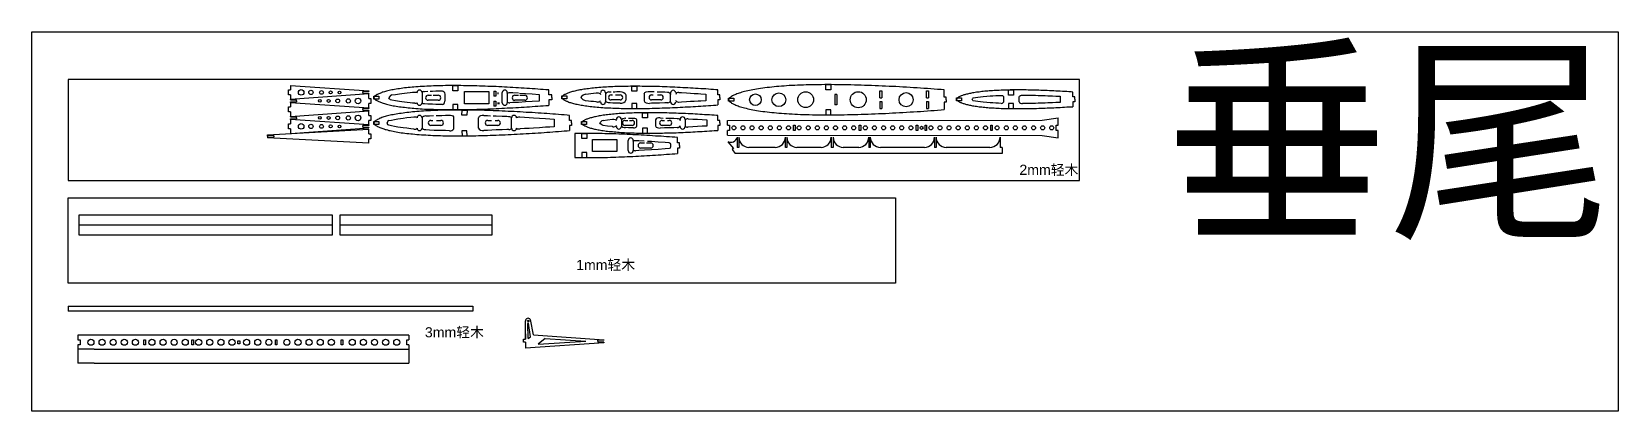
# Model space of a CAD drawing. Header units: inches. Extents: x 11 to 1579, y 4 to 379.
import ezdxf

# ---------------------------------------------------------------- set-up
doc = ezdxf.new("R2010")
doc.units = ezdxf.units.IN
doc.header["$MEASUREMENT"] = 0
doc.layers.add('7', color=7, linetype='Continuous')
doc.layers.add('LAYER01', color=7, linetype='Continuous')
doc.styles.get("Standard").update_dxf_attribs({"font": 'arial.ttf'})

msp = doc.modelspace()

# ---------------------------------------------------------------- linework, layer by layer
for p, q in [((1046.7, 332.1), (46.7, 332.1)), ((46.7, 332.1), (46.7, 232.1)), ((1046.7, 232.1), (1046.7, 332.1)), ((264.3, 316.7), (264.3, 321.7)), ((264.3, 321.7), (266.3, 321.7)), ((266.3, 316.7), (264.3, 316.7)), ((266.3, 326.2), (266.3, 321.7)), ((396.5, 319), (396.5, 309)), ((402.5, 316.5), (405.8, 316.5)), ((407.5, 316.5), (412.5, 316.5)), ((419, 317.6), (419, 310.5)), ((467.5, 320.5), (469.5, 320.5)), ((467.5, 320.5), (467.5, 315.5)), ((467.5, 319.5), (467.5, 316.5)), ((469.5, 315.5), (467.5, 315.5)), ((469.5, 320.5), (469.5, 315.5)), ((471.3, 319.1), (471.3, 317.5)), ((475.8, 309), (475.8, 319)), ((480.8, 319), (480.8, 309)), ((480.8, 317.9), (480.8, 310.2)), ((488.1, 316.5), (491.8, 316.5)), ((493.1, 316.5), (498.1, 316.5)), ((521.7, 316.8), (521.7, 321.6)), ((524.7, 316.8), (521.7, 316.8)), ((524.7, 314.3), (524.7, 316.8)), ((524.7, 314.3), (524.7, 314.3)), ((524.7, 314.3), (524.7, 311.8)), ((554.4, 321.9), (549.5, 321.1)), ((577.9, 318.8), (577.9, 309.8)), ((583.4, 316.8), (584.9, 316.8)), ((587.9, 316.8), (592.4, 316.8)), ((597.9, 316.9), (597.9, 311.6)), ((616.1, 317.8), (616.1, 310.8)), ((623.5, 316.8), (625.1, 316.8)), ((629.2, 316.8), (632.5, 316.8)), ((642.3, 309.8), (642.3, 318.8)), ((677.1, 317.6), (677.1, 311)), ((688.8, 316.8), (688.8, 321.7)), ((690.8, 316.8), (688.8, 316.8)), ((690.8, 314.3), (690.8, 316.8)), ((690.8, 314.3), (690.8, 311.8)), ((806.6, 317), (804.6, 317)), ((806.6, 317), (804.6, 317)), ((806.6, 317), (806.6, 307)), ((806.6, 317), (806.6, 307)), ((849.1, 313.7), (849.1, 320.8)), ((851.1, 320.8), (851.1, 313.7)), ((895.4, 313.7), (895.4, 320.8)), ((897.4, 320.8), (897.4, 313.7)), ((912.6, 314.5), (912.6, 321.8)), ((914.6, 314.5), (912.6, 314.5)), ((914.6, 312), (914.6, 314.5)), ((1027.4, 315.4), (1027.4, 309.4)), ((1040, 314.9), (1040, 319.6)), ((1042, 314.9), (1040, 314.9)), ((1042, 312.4), (1042, 314.9)), ((264.3, 299.9), (264.3, 304.9)), ((264.3, 304.9), (266.3, 304.9)), ((266.3, 299.9), (264.3, 299.9)), ((266.3, 309.3), (266.3, 304.9)), ((343.9, 313.3), (345.9, 313.3)), ((343.9, 303.9), (343.9, 308.3)), ((345.9, 308.3), (343.9, 308.3)), ((345.9, 313.3), (345.9, 308.3)), ((412.5, 311.5), (402.5, 311.5)), ((467.5, 310.5), (469.5, 310.5)), ((467.5, 310.5), (467.5, 305.5)), ((469.5, 305.5), (467.5, 305.5)), ((469.5, 310.5), (469.5, 305.5)), ((471.3, 309.3), (471.3, 307.7)), ((472.5, 309.2), (472.5, 307.6)), ((498.1, 311.5), (488.1, 311.5)), ((524.7, 311.8), (521.7, 311.8)), ((521.7, 311.8), (521.7, 306.5)), ((592.4, 311.8), (583.4, 311.8)), ((632.5, 311.8), (623.5, 311.8)), ((690.8, 311.8), (688.8, 311.8)), ((688.8, 311.8), (688.8, 306.8)), ((806.6, 307), (804.6, 307)), ((806.6, 307), (804.6, 307)), ((849.1, 310.2), (849.1, 303.2)), ((851.1, 310.2), (851.1, 303.2)), ((895.4, 310.2), (895.4, 303.2)), ((897.4, 310.2), (897.4, 303.2)), ((914.6, 309.5), (912.6, 309.5)), ((912.6, 309.5), (912.6, 302.2)), ((914.6, 312), (914.6, 309.5)), ((1042, 309.9), (1040, 309.9)), ((1040, 309.9), (1040, 305.1)), ((1042, 312.4), (1042, 309.9)), ((264.3, 283.1), (264.3, 288.1)), ((264.3, 288.1), (266.3, 288.1)), ((266.3, 283.1), (264.3, 283.1)), ((266.3, 292.5), (266.3, 288.1)), ((343.9, 296.5), (345.9, 296.5)), ((343.9, 287.1), (343.9, 291.5)), ((345.9, 291.5), (343.9, 291.5)), ((345.9, 296.5), (345.9, 291.5)), ((396.5, 294), (396.5, 284)), ((405.2, 291.5), (407.3, 291.5)), ((415.2, 286.5), (405.2, 286.5)), ((410.8, 291.5), (415.2, 291.5)), ((427.5, 295), (427.5, 283)), ((461.4, 291.5), (465.1, 291.5)), ((471.4, 286.5), (461.4, 286.5)), ((468.9, 291.5), (471.4, 291.5)), ((485, 284), (485, 294)), ((527.2, 292.7), (527.2, 285.3)), ((542.2, 291.5), (542.2, 296.5)), ((544.2, 291.5), (542.2, 291.5)), ((544.2, 286.5), (542.2, 286.5)), ((542.2, 286.5), (542.2, 281.5)), ((544.2, 289), (544.2, 291.5)), ((544.2, 289), (544.2, 286.5)), ((593.6, 292.5), (593.6, 285.5)), ((597.1, 291.5), (599.8, 291.5)), ((604.1, 286.5), (597.1, 286.5)), ((601.6, 291.5), (604.1, 291.5)), ((608.4, 292.4), (608.4, 285.6)), ((627.4, 292), (627.4, 286)), ((633.9, 291.5), (636.2, 291.5)), ((640.9, 286.5), (633.9, 286.5)), ((639.1, 291.5), (640.9, 291.5)), ((656.6, 292.5), (656.6, 285.5)), ((678.2, 292.1), (678.2, 285.9)), ((688.8, 291.5), (688.8, 296.4)), ((690.8, 291.5), (688.8, 291.5)), ((690.8, 286.5), (688.8, 286.5)), ((688.8, 286.5), (688.8, 281.6)), ((690.8, 289), (690.8, 291.5)), ((690.8, 289), (690.8, 286.5)), ((698.6, 291.5), (1009.6, 291.8)), ((698.6, 286.7), (698.6, 291.5)), ((698.6, 286.7), (700.6, 286.7)), ((700.6, 286.7), (700.6, 281.7)), ((763.8, 286.7), (765.3, 286.7)), ((763.8, 281.7), (763.8, 286.7)), ((765.3, 286.7), (765.3, 281.7)), ((828.8, 286.7), (830.3, 286.7)), ((828.8, 281.7), (828.8, 286.7)), ((830.3, 286.7), (830.3, 281.7)), ((885.2, 286.7), (886.7, 286.7)), ((885.2, 281.7), (885.2, 286.7)), ((886.7, 286.7), (886.7, 281.7)), ((893.8, 286.7), (895.3, 286.7)), ((893.8, 281.7), (893.8, 286.7)), ((895.3, 286.7), (895.3, 281.7)), ((958.8, 286.7), (960.3, 286.7)), ((958.8, 281.7), (958.8, 286.7)), ((960.3, 286.7), (960.3, 281.7)), ((1009.6, 291.8), (1025.6, 294)), ((1023.6, 281.7), (1023.6, 286.7)), ((1023.6, 286.7), (1025.6, 286.7)), ((1025.6, 286.7), (1025.6, 294)), ((343.9, 278.4), (345.9, 278.4)), ((343.9, 269), (343.9, 273.4)), ((345.9, 273.4), (343.9, 273.4)), ((345.9, 278.4), (345.9, 273.4)), ((547.5, 278.7), (547.5, 254.7)), ((600.3, 261.7), (600.3, 271.7)), ((605.3, 271.7), (605.3, 261.7)), ((605.3, 270.6), (605.3, 262.8)), ((612.6, 269.2), (616.4, 269.2)), ((618.3, 269.2), (622.6, 269.2)), ((642.1, 268.1), (642.1, 265.3)), ((649.2, 269.2), (649.2, 274.6)), ((651.2, 269.2), (649.2, 269.2)), ((651.2, 266.7), (651.2, 269.2)), ((651.2, 266.7), (651.2, 264.2)), ((698.6, 277), (698.6, 281.7)), ((700.6, 281.7), (698.6, 281.7)), ((698.6, 277), (1009.6, 276.6)), ((765.3, 281.7), (763.8, 281.7)), ((830.3, 281.7), (828.8, 281.7)), ((886.7, 281.7), (885.2, 281.7)), ((895.3, 281.7), (893.8, 281.7)), ((960.3, 281.7), (958.8, 281.7)), ((1009.6, 276.6), (1025.6, 274.4)), ((1025.6, 281.7), (1023.6, 281.7)), ((1025.6, 274.4), (1025.6, 281.7)), ((622.6, 264.2), (612.6, 264.2)), ((651.2, 264.2), (649.2, 264.2)), ((649.2, 264.2), (649.2, 258.8)), ((46.7, 232.1), (1046.7, 232.1)), ((57.5, 178.2), (57.5, 198.2)), ((57.5, 198.2), (307.5, 198.2)), ((307.5, 198.2), (307.5, 178.2)), ((315.4, 178.2), (315.4, 198.2)), ((315.4, 198.2), (465.4, 198.2)), ((307.5, 178.2), (57.5, 178.2)), ((465.4, 178.2), (315.4, 178.2)), ((46.7, 107.9), (446.7, 107.9)), ((46.7, 107.9), (46.7, 102.9)), ((446.7, 102.9), (46.7, 102.9)), ((446.7, 107.9), (446.7, 102.9)), ((56.3, 79.1), (56.3, 74.7)), ((383.3, 79.1), (383.3, 74.7)), ((56.3, 74.7), (58.3, 74.7)), ((56.3, 69.7), (56.3, 65.3)), ((58.3, 69.7), (56.3, 69.7)), ((56.3, 65.3), (56.3, 55.8)), ((58.3, 74.7), (58.3, 69.7)), ((121.5, 74.7), (123, 74.7)), ((121.5, 69.7), (121.5, 74.7)), ((123, 69.7), (121.5, 69.7)), ((123, 74.7), (123, 69.7)), ((251.5, 74.7), (253, 74.7)), ((251.5, 69.7), (251.5, 74.7)), ((253, 69.7), (251.5, 69.7)), ((253, 74.7), (253, 69.7)), ((316.5, 74.7), (318, 74.7)), ((316.5, 69.7), (316.5, 74.7)), ((318, 69.7), (316.5, 69.7)), ((318, 74.7), (318, 69.7)), ((381.3, 69.7), (381.3, 74.7)), ((381.3, 74.7), (383.3, 74.7)), ((383.3, 69.7), (381.3, 69.7)), ((383.3, 65.3), (383.3, 55.8)), ((56.3, 55.8), (56.3, 51.4))]:
    msp.add_line(p, q)
at = {"linetype": 'ByBlock'}
for p, q in [((804.6, 317), (804.6, 307)), ((849.1, 320.8), (851.1, 320.8)), ((895.4, 320.8), (897.4, 320.8)), ((849.1, 313.7), (851.1, 313.7)), ((849.1, 310.2), (851.1, 310.2)), ((849.1, 303.2), (851.1, 303.2)), ((895.4, 313.7), (897.4, 313.7)), ((895.4, 310.2), (897.4, 310.2)), ((895.4, 303.2), (897.4, 303.2))]:
    msp.add_line(p, q, dxfattribs=at)
at = {"color": 2}
for p, q in [((506.8, 79.6), (503.6, 94.8)), ((498.8, 75.2), (498.8, 93.2)), ((501.3, 75.8), (501.1, 90.8)), ((503.7, 77.5), (501.7, 91)), ((496.8, 75.2), (498.8, 75.2)), ((496.8, 72.2), (496.8, 75.2)), ((498.8, 72.2), (496.8, 72.2)), ((501.3, 75.8), (503.7, 77.5)), ((518.2, 76), (511.2, 70.4)), ((511.2, 70.4), (558.5, 73.2)), ((518.2, 76), (558.5, 73.2))]:
    msp.add_line(p, q, dxfattribs=at)
at = {"color": 3}
msp.add_lwpolyline([(10.6, 379.2), (1579.2, 379.2), (1579.2, 3.9), (10.6, 3.9)], close=True, dxfattribs=at)
for points in [[(366.6, 316.7), (365.2, 316.1), (364.2, 315), (363.7, 314)], [(366.6, 311.4), (365.2, 312), (364.2, 313), (363.7, 314)], [(366.6, 316.7), (370.2, 317.3), (374.1, 317.9), (376.6, 318.3), (379.1, 318.6), (381.9, 318.9), (384.6, 319.2), (387.2, 319.4), (389.5, 319.6)], [(397.8, 320.2), (398.9, 320.2), (402.2, 320.4), (402.3, 320.4)], [(404.4, 320.5), (406.7, 320.6), (410.1, 320.7), (412.5, 320.7), (416, 320.8), (416.5, 320.8)], [(462.5, 320), (462.5, 308), (438.5, 308), (438.5, 320), (462.5, 320)], [(483.3, 319.2), (486.3, 319), (491.7, 318.7)], [(492.8, 318.6), (498.7, 318.2), (505.5, 317.8), (512.2, 317.3), (512.2, 310.7)], [(558, 317.5), (555.7, 316.5), (554.1, 315.1), (553.5, 314.3)], [(558, 311), (555.7, 312), (554.1, 313.4), (553.5, 314.3)], [(558, 317.5), (561.1, 317.9), (563.5, 318.2), (566.1, 318.5), (568.7, 318.8), (569.7, 318.8)], [(581.2, 319.7), (582.5, 319.7), (583.6, 319.8)], [(585.4, 319.9), (587.1, 319.9), (589.2, 320), (592.4, 320.1)], [(621.8, 320.1), (623.3, 320.1), (625.7, 320), (626, 320)], [(628.9, 319.9), (631.4, 319.9), (636.4, 319.7), (639.3, 319.6)], [(650.4, 319.1), (652.9, 319), (658, 318.7), (661.9, 318.5), (665.7, 318.3), (669.5, 318), (672.1, 317.9), (677.1, 317.6), (677.1, 317.6)], [(941.5, 313.8), (941.1, 313.5), (940.7, 313), (940.4, 312.4)], [(941.5, 313.8), (943.8, 314.2), (945.9, 314.5), (948.5, 314.8), (951.3, 315.1), (955, 315.5), (958.1, 315.7), (961, 315.9), (963.8, 316.1), (966.4, 316.2), (969, 316.3)], [(971.3, 315.1), (971.3, 309.7)], [(986.8, 309.9), (986.8, 314.8)], [(990.2, 316.6), (990.3, 316.6)], [(990.3, 316.6), (993.3, 316.6), (996.2, 316.5), (998.6, 316.5), (1001, 316.4), (1003, 316.4), (1005.6, 316.3), (1007.9, 316.2), (1010, 316.1), (1012.5, 316.1), (1015.3, 315.9), (1017.5, 315.9), (1020, 315.7), (1023.2, 315.6), (1026.4, 315.4), (1027.4, 315.4)], [(389.3, 308.5), (387.2, 308.7), (384.6, 308.9), (381.9, 309.2), (379.1, 309.5), (376.6, 309.8), (374.1, 310.1), (370.2, 310.8), (366.6, 311.4)], [(416.5, 307.2), (416, 307.3), (412.5, 307.3), (410.1, 307.4), (406.7, 307.5), (402.2, 307.7), (398.9, 307.8), (397.7, 307.9)], [(512.2, 310.7), (512.2, 310.7), (505.5, 310.3), (498.7, 309.8), (491.8, 309.4), (486.3, 309.1), (483.3, 308.9)], [(569.6, 309.7), (568.7, 309.8), (566.1, 310.1), (563.5, 310.3), (561.1, 310.6), (558, 311)], [(592.4, 308.5), (589.2, 308.6), (587.1, 308.6), (585, 308.7), (582.5, 308.8), (581, 308.9)], [(639.4, 309), (636.4, 308.8), (631.4, 308.7), (628.9, 308.6), (625.7, 308.5), (623.3, 308.5), (621.5, 308.4)], [(677.1, 311), (677.1, 311), (672.1, 310.7), (669.5, 310.5), (665.7, 310.3), (661.9, 310.1), (658, 309.8), (652.9, 309.6), (650.4, 309.4)], [(941.5, 310.9), (941.1, 311.2), (940.7, 311.8), (940.4, 312.4)], [(969, 308.4), (966.4, 308.6), (963.8, 308.7), (961, 308.8), (958.1, 309), (955, 309.3), (951.3, 309.6), (948.5, 310), (945.9, 310.3), (943.8, 310.6), (941.5, 310.9)], [(1027.4, 309.4), (1026.4, 309.3), (1023.2, 309.2), (1020, 309), (1017.5, 308.9), (1015.3, 308.8), (1012.5, 308.7), (1010, 308.6), (1007.9, 308.5), (1005.6, 308.5), (1003, 308.4), (1001, 308.3), (998.6, 308.3), (996.2, 308.2), (993.3, 308.2), (990.3, 308.2)], [(363.7, 291.3), (362.8, 290.7), (362.2, 290), (361.9, 289)], [(363.7, 286.7), (362.8, 287.3), (362.2, 288), (361.9, 289)], [(363.7, 291.3), (366.4, 291.9), (369.4, 292.5), (372.6, 293), (377.7, 293.8), (381.3, 294.3), (385.3, 294.7), (388.5, 295)], [(388.2, 283), (385.3, 283.3), (381.3, 283.7), (377.7, 284.2), (372.6, 285), (369.4, 285.5), (366.4, 286.1), (363.7, 286.7)], [(400.2, 295.9), (403.7, 296.1), (407.9, 296.3)], [(410.3, 296.4), (412.1, 296.4), (415.9, 296.5), (419.7, 296.6), (423.1, 296.7)], [(452.4, 283.9), (452.4, 294.1)], [(457.6, 296.4), (461.1, 296.3), (464.3, 296.2)], [(482.3, 282.5), (480.2, 282.4), (475.7, 282.2), (469.8, 282.1), (465.4, 281.8), (461.1, 281.7), (457.6, 281.6)], [(466.9, 296.1), (469.8, 295.9), (475.7, 295.7), (480.2, 295.6), (481.9, 295.5)], [(493.3, 294.9), (497.9, 294.6), (502.4, 294.4), (506.8, 294.1), (512.7, 293.7), (518.5, 293.3)], [(527.2, 285.3), (527.2, 285.3), (527.2, 285.3), (522.9, 285), (518.5, 284.7), (512.7, 284.3), (506.8, 283.9), (502.4, 283.6), (497.9, 283.4), (493.4, 283.1)], [(518.5, 293.3), (522.9, 293), (527.2, 292.7), (527.2, 292.7), (527.2, 292.7)], [(575.7, 291.6), (574.1, 291), (572.9, 289.7), (572.4, 289)], [(575.7, 286.4), (574.1, 287), (572.9, 288.2), (572.4, 289)], [(575.7, 291.6), (580, 292.1), (584.7, 292.6), (585.1, 292.7)], [(585, 285.3), (584.7, 285.4), (580, 285.9), (575.7, 286.4)], [(605.7, 284.1), (600.5, 284.3), (597.6, 284.4)], [(597.7, 293.6), (598.1, 293.6)], [(600.5, 293.7), (605.8, 293.9)], [(608.4, 292.4), (608.4, 287.3)], [(631.8, 294), (634.9, 293.9)], [(648.8, 284.4), (645.5, 284.3), (640.9, 284.2), (636.3, 284.1), (631.8, 284)], [(637.6, 293.9), (640.9, 293.8), (645.5, 293.7), (648.8, 293.5)], [(678.2, 285.9), (678.2, 285.9), (673.6, 285.7), (668.9, 285.4), (664.2, 285.1), (659.5, 284.9), (659, 284.9)], [(659.5, 293.1), (664.2, 292.9), (668.9, 292.6), (673.6, 292.3), (678.2, 292.1), (678.2, 292.1)], [(423.6, 281.3), (419.7, 281.4), (415.9, 281.4), (412.1, 281.6), (408.5, 281.7), (403.7, 281.9), (400.2, 282.1), (400, 282.1)], [(589, 272.7), (589, 260.7), (565, 260.7), (565, 272.7), (589, 272.7)], [(607.8, 271.8), (610.8, 271.7), (616.2, 271.3)], [(619.3, 271.1), (623.2, 270.9), (630, 270.4), (636.8, 270), (640.6, 269.7)], [(640.7, 263.7), (636.8, 263.4), (630, 262.9), (623.2, 262.5), (616.4, 262.1), (610.8, 261.7), (607.8, 261.6)], [(170.5, 74.7), (170.5, 69.7), (169, 69.7), (169, 74.7), (170.5, 74.7)], [(216.3, 73.7), (216.3, 70.7), (214.3, 70.7), (214.3, 73.7), (216.3, 73.7)]]:
    msp.add_lwpolyline(points)
msp.add_lwpolyline([(46.7, 215.1), (864.7, 215.1), (864.7, 130.7), (46.7, 130.7)], close=True)
for centre, radius in [((704.8, 284.2), 2), ((713.8, 284.2), 2), ((722.8, 284.2), 2), ((731.8, 284.2), 2), ((740.8, 284.2), 2), ((749.8, 284.2), 2), ((758.8, 284.2), 2), ((769.3, 284.2), 2), ((778.3, 284.2), 2), ((787.3, 284.2), 2), ((796.3, 284.2), 2), ((805.3, 284.2), 2), ((814.3, 284.2), 2), ((823.3, 284.2), 2), ((834.8, 284.2), 2), ((843.8, 284.2), 2), ((852.8, 284.2), 2), ((861.8, 284.2), 2), ((870.8, 284.2), 2), ((879.8, 284.2), 2), ((899.6, 284.2), 2), ((908.6, 284.2), 2), ((917.6, 284.2), 2), ((926.6, 284.2), 2), ((935.6, 284.2), 2), ((944.6, 284.2), 2), ((953.6, 284.2), 2), ((965.1, 284.2), 2), ((974.1, 284.2), 2), ((983.1, 284.2), 2), ((992.1, 284.2), 2), ((1001.1, 284.2), 2), ((1010.1, 284.2), 2), ((1019.1, 284.2), 2), ((69.1, 72.2), 3), ((80.1, 72.2), 3), ((80.1, 72.2), 3), ((91.1, 72.2), 3), ((91.1, 72.2), 3), ((102.1, 72.2), 3), ((102.1, 72.2), 3), ((113.1, 72.2), 3), ((129.4, 72.2), 3), ((140.4, 72.2), 3), ((140.4, 72.2), 3), ((151.4, 72.2), 3), ((151.4, 72.2), 3), ((162.4, 72.2), 3), ((162.4, 72.2), 3), ((175.6, 72.2), 3), ((186.6, 72.2), 3), ((186.6, 72.2), 3), ((197.6, 72.2), 3), ((197.6, 72.2), 3), ((208.6, 72.2), 3), ((208.6, 72.2), 3), ((223, 72.2), 3), ((234, 72.2), 3), ((234, 72.2), 3), ((245, 72.2), 3), ((245, 72.2), 3), ((262.8, 72.2), 3), ((273.8, 72.2), 3), ((273.8, 72.2), 3), ((284.8, 72.2), 3), ((284.8, 72.2), 3), ((295.8, 72.2), 3), ((295.8, 72.2), 3), ((306.8, 72.2), 3), ((327.5, 72.2), 3), ((338.5, 72.2), 3), ((338.5, 72.2), 3), ((349.5, 72.2), 3), ((349.5, 72.2), 3), ((360.5, 72.2), 3), ((360.5, 72.2), 3), ((371.5, 72.2), 3)]:
    msp.add_circle(centre, radius)
at = {"color": 2}
msp.add_circle((501.5, 93.2), 0.71, dxfattribs=at)
for centre, start, end in [((394, 319), 0, 180), ((402.5, 314), 90, 270), ((412.5, 314), 270, 90), ((478.3, 319), 0, 180), ((488.1, 314), 90, 270), ((498.1, 314), 270, 90), ((575.4, 318.8), 0, 180), ((583.4, 314.3), 90, 270), ((592.4, 314.3), 270, 90), ((623.5, 314.3), 90, 270), ((632.5, 314.3), 270, 90), ((644.8, 318.8), 0, 180), ((394, 309), 180, 0), ((478.3, 309), 180, 0), ((575.4, 309.8), 180, 0), ((644.8, 309.8), 180, 0), ((394, 294), 0, 180), ((394, 284), 180, 0), ((405.2, 289), 90, 270), ((415.2, 289), 270, 90), ((461.4, 289), 90, 270), ((471.4, 289), 270, 90), ((487.5, 294), 0, 180), ((487.5, 284), 180, 0), ((591.1, 292.5), 0, 180), ((591.1, 285.5), 180, 0), ((597.1, 289), 90, 270), ((604.1, 289), 270, 90), ((633.9, 289), 90, 270), ((640.9, 289), 270, 90), ((654.1, 292.5), 0, 180), ((654.1, 285.5), 180, 0), ((602.8, 271.7), 0, 180), ((612.6, 266.7), 90, 270), ((622.6, 266.7), 270, 90), ((602.8, 261.7), 180, 0)]:
    msp.add_arc(centre, 2.5, start, end)
for centre, radius, start, end in [((501.4, 93.2), 2.65, 36.6113, 184.4431), ((501.4, 90.9), 0.334, 21.567, 188.6887)]:
    msp.add_arc(centre, radius, start, end, dxfattribs=at)
for points in [[(389.5, 319.6), (390.2, 319.7), (391.5, 319.7), (391.5, 319)], [(397.8, 320.2), (397.3, 320.1), (396.5, 319.6), (396.5, 319)], [(416.5, 320.8), (417.8, 320.8), (419, 319), (419, 317.6)], [(480.8, 317.9), (480.8, 318.8), (482.4, 319.2), (483.3, 319.2)], [(569.7, 318.8), (570.9, 319), (572.9, 318.5), (572.9, 317.3)], [(581.2, 319.7), (579.8, 319.6), (577.9, 318.6), (577.9, 317.3)], [(592.4, 320.1), (594.5, 320.1), (597.9, 319), (597.9, 316.9)], [(616.1, 317.8), (616.1, 319.8), (619.7, 320.2), (621.8, 320.1)], [(639.3, 319.6), (640.6, 319.5), (642.3, 318.5), (642.3, 317.3)], [(650.4, 319.1), (649.2, 319.2), (647.3, 318.5), (647.3, 317.3)], [(969, 316.3), (969.9, 316.3), (971.3, 316), (971.3, 315.1)], [(986.8, 314.8), (986.8, 316.1), (989, 316.6), (990.3, 316.6)], [(389.3, 308.5), (390.1, 308.4), (391.5, 308.3), (391.5, 309)], [(397.7, 307.9), (397.1, 307.9), (396.5, 308.5), (396.5, 309)], [(416.5, 307.2), (417.8, 307.2), (419, 309.1), (419, 310.5)], [(480.8, 310.2), (480.8, 309.2), (482.4, 308.8), (483.3, 308.9)], [(569.6, 309.7), (570.8, 309.6), (572.9, 310.1), (572.9, 311.3)], [(581, 308.9), (579.7, 309), (577.9, 310), (577.9, 311.3)], [(592.4, 308.5), (594.5, 308.4), (597.9, 309.5), (597.9, 311.6)], [(616.1, 310.8), (616.1, 308.8), (619.6, 308.4), (621.5, 308.4)], [(639.4, 309), (640.6, 309), (642.3, 310), (642.3, 311.3)], [(650.4, 309.4), (649.2, 309.4), (647.3, 310.1), (647.3, 311.3)], [(969, 308.4), (969.8, 308.4), (971.3, 308.8), (971.3, 309.7)], [(986.8, 309.9), (986.8, 308.6), (989, 308.2), (990.3, 308.2)], [(388.2, 283), (389.3, 282.9), (391.5, 282.8), (391.5, 284)], [(388.5, 295), (389.5, 295.1), (391.5, 295.1), (391.5, 294)], [(400.2, 295.9), (398.8, 295.8), (396.5, 295.4), (396.5, 294)], [(400, 282.1), (398.7, 282.2), (396.5, 282.7), (396.5, 284)], [(423.1, 296.7), (424.7, 296.7), (427.5, 296.5), (427.5, 295)], [(423.6, 281.3), (425, 281.3), (427.5, 281.6), (427.5, 283)], [(457.6, 296.4), (455.7, 296.4), (452.4, 296), (452.4, 294.1)], [(452.4, 283.9), (452.4, 282), (455.7, 281.5), (457.6, 281.6)], [(481.9, 295.5), (483, 295.4), (485, 295.2), (485, 294)], [(482.3, 282.5), (483.4, 282.6), (485, 283), (485, 284)], [(490, 294), (490, 295.1), (492.2, 294.9), (493.3, 294.9)], [(490, 284), (490, 282.8), (492.3, 283.1), (493.4, 283.1)], [(585, 285.3), (586.3, 285.2), (588.6, 285.2), (588.6, 286.5)], [(585.1, 292.7), (586.4, 292.8), (588.6, 292.7), (588.6, 291.5)], [(597.7, 293.6), (596.2, 293.5), (593.6, 293), (593.6, 291.5)], [(593.6, 286.5), (593.6, 285), (596.1, 284.5), (597.6, 284.4)], [(605.7, 284.1), (606.7, 284.1), (608.4, 284.6), (608.4, 285.6)], [(605.8, 293.9), (606.8, 293.9), (608.4, 293.4), (608.4, 292.4)], [(631.8, 294), (630.2, 294), (627.4, 293.6), (627.4, 292)], [(627.4, 286), (627.4, 284.4), (630.2, 283.9), (631.8, 284)], [(648.8, 293.5), (649.9, 293.5), (651.6, 292.7), (651.6, 291.5)], [(648.8, 284.4), (650, 284.5), (651.6, 285.3), (651.6, 286.5)], [(659.5, 293.1), (658.4, 293.2), (656.6, 292.6), (656.6, 291.5)], [(656.6, 286.5), (656.6, 285.5), (658.1, 284.8), (659, 284.9)], [(605.3, 270.6), (605.3, 271.5), (606.9, 271.9), (607.8, 271.8)], [(640.6, 269.7), (641.4, 269.6), (642.1, 268.8), (642.1, 268.1)], [(605.3, 262.8), (605.3, 261.9), (606.9, 261.5), (607.8, 261.6)], [(642.1, 265.3), (642.1, 264.6), (641.4, 263.7), (640.7, 263.7)]]:
    msp.add_open_spline(points, degree=3)
at = {"layer": '7', "linetype": 'Continuous'}
for points in [[(521.7, 321.6), (521.5, 321.6), (518.9, 321.8), (516.2, 322), (513.6, 322.2), (510.9, 322.4), (508.2, 322.6), (505.5, 322.8), (502.8, 323), (500, 323.2), (497.3, 323.3), (494.6, 323.5), (491.8, 323.7), (489.1, 323.8), (486.3, 324), (483.5, 324.2), (480.8, 324.3), (478, 324.5), (475.3, 324.6), (472.5, 324.7), (469.7, 324.9), (467, 325), (464.2, 325.1), (461.5, 325.2), (458.8, 325.3), (456.1, 325.4), (453.4, 325.5), (450.7, 325.6), (448, 325.6), (445.3, 325.7), (442.7, 325.8), (440, 325.8), (437.4, 325.8), (434.8, 325.9), (432.2, 325.9), (429.7, 325.9), (427.2, 325.9), (424.6, 325.9), (422.2, 325.9), (419.7, 325.9), (417.2, 325.8), (414.9, 325.8), (412.5, 325.7), (410.1, 325.7), (407.8, 325.6), (405.5, 325.5), (403.2, 325.4), (401.1, 325.3), (398.9, 325.2), (396.7, 325.1), (394.6, 325), (392.6, 324.8), (390.5, 324.7), (388.5, 324.5), (386.6, 324.4), (384.6, 324.2), (382.8, 324), (381, 323.8), (379.1, 323.6), (377.5, 323.4), (375.8, 323.2), (374.1, 322.9), (372.5, 322.7), (371, 322.4), (369.4, 322.2), (368, 321.9), (366.6, 321.7), (365.2, 321.4), (363.9, 321.1), (362.7, 320.8), (361.4, 320.5), (360.3, 320.2), (359.2, 319.9), (358.1, 319.6), (357.2, 319.3), (356.3, 318.9), (355.3, 318.6), (354.6, 318.3), (353.8, 317.9), (353, 317.6), (352.4, 317.3), (351.8, 317), (351.2, 316.6), (350.8, 316.3), (350.3, 316), (349.9, 315.7), (349.6, 315.4), (349.4, 315.1), (349.1, 314.8), (349, 314.6), (348.9, 314.3), (348.9, 314), (348.9, 313.8), (349, 313.5), (349.1, 313.3), (349.4, 312.9), (349.6, 312.7), (349.9, 312.4), (350.3, 312), (350.8, 311.7), (351.2, 311.4), (351.8, 311.1), (352.4, 310.8), (353, 310.5), (353.8, 310.1), (354.6, 309.8), (355.3, 309.5), (356.3, 309.1), (357.2, 308.8), (358.1, 308.5), (359.2, 308.2), (360.3, 307.9), (361.4, 307.6), (362.7, 307.3), (363.9, 307), (365.2, 306.7), (366.6, 306.4), (368, 306.1), (369.4, 305.9), (371, 305.6), (372.5, 305.4), (374.1, 305.1), (375.8, 304.9), (377.5, 304.7), (379.1, 304.5), (381, 304.3), (382.8, 304.1), (384.6, 303.9), (386.6, 303.7), (388.5, 303.5), (390.5, 303.4), (392.6, 303.2), (394.6, 303.1), (396.7, 303), (398.9, 302.8), (401.1, 302.7), (403.2, 302.6), (405.5, 302.5), (407.8, 302.5), (410.1, 302.4), (412.5, 302.3), (414.9, 302.3), (417.2, 302.2), (419.7, 302.2), (422.2, 302.2), (424.6, 302.2), (427.2, 302.2), (429.7, 302.2), (432.2, 302.2), (434.8, 302.2), (437.4, 302.2), (440, 302.3), (442.7, 302.3), (445.3, 302.4), (448, 302.4), (450.7, 302.5), (453.4, 302.6), (456.1, 302.7), (458.8, 302.8), (461.5, 302.9), (464.2, 303), (467, 303.1), (469.7, 303.2), (472.5, 303.3), (475.3, 303.5), (478, 303.6), (480.8, 303.8), (483.5, 303.9), (486.3, 304.1), (489.1, 304.2), (491.8, 304.4), (494.6, 304.6), (497.3, 304.7), (500, 304.9), (502.8, 305.1), (505.5, 305.3), (508.2, 305.5), (510.9, 305.7), (513.6, 305.8), (516.2, 306), (518.9, 306.2), (521.5, 306.4), (521.7, 306.5)], [(348.9, 312.5), (348.9, 315.5), (353.9, 315.5), (353.9, 312.5), (348.9, 312.5)], [(427, 325.9), (432, 325.9), (432, 320.9), (427, 320.9), (427, 325.9)], [(688.8, 321.7), (687.1, 321.9), (684.6, 322), (682.1, 322.2), (679.6, 322.4), (677.1, 322.6), (674.6, 322.7), (672.1, 322.9), (669.5, 323), (667, 323.2), (664.4, 323.4), (661.9, 323.5), (659.3, 323.6), (656.8, 323.8), (654.2, 323.9), (651.6, 324.1), (649.1, 324.2), (646.5, 324.3), (644, 324.4), (641.4, 324.5), (638.9, 324.6), (636.4, 324.7), (633.9, 324.8), (631.4, 324.9), (628.9, 324.9), (626.4, 325), (623.9, 325.1), (621.5, 325.1), (619, 325.2), (616.6, 325.2), (614.2, 325.2), (611.8, 325.3), (609.5, 325.3), (607.1, 325.3), (604.8, 325.3), (602.5, 325.3), (600.2, 325.2), (597.9, 325.2), (595.7, 325.2), (593.5, 325.1), (591.3, 325.1), (589.2, 325), (587.1, 324.9), (585, 324.8), (583, 324.7), (581, 324.6), (578.9, 324.5), (577, 324.4), (575.1, 324.3), (573.2, 324.1), (571.4, 324), (569.6, 323.8), (567.8, 323.7), (566.1, 323.5), (564.4, 323.3), (562.7, 323.1), (561.1, 322.9), (559.5, 322.7), (558, 322.5), (556.5, 322.3), (555.1, 322.1), (553.7, 321.8), (552.4, 321.6), (551.1, 321.3), (549.8, 321.1), (548.6, 320.8), (547.4, 320.5), (546.3, 320.2), (545.3, 320), (544.2, 319.7), (543.2, 319.4), (542.4, 319.1), (541.5, 318.8), (540.6, 318.5), (539.9, 318.2), (539.2, 317.9), (538.5, 317.6), (537.9, 317.3), (537.4, 317), (536.8, 316.7), (536.4, 316.4), (536, 316.1), (535.6, 315.8), (535.4, 315.6), (535.1, 315.3), (534.9, 315), (534.8, 314.8), (534.7, 314.5), (534.7, 314.3), (534.7, 314), (534.8, 313.8), (534.9, 313.6), (535.1, 313.3), (535.4, 313), (535.6, 312.8), (536, 312.4), (536.4, 312.1), (536.8, 311.9), (537.4, 311.6), (537.9, 311.3), (538.5, 311), (539.2, 310.7), (539.9, 310.4), (540.6, 310.1), (541.5, 309.7), (542.4, 309.4), (543.2, 309.2), (544.2, 308.9), (545.3, 308.6), (546.3, 308.3), (547.4, 308), (548.6, 307.7), (549.8, 307.5), (551.1, 307.2), (552.4, 307), (553.7, 306.7), (555.1, 306.5), (556.5, 306.3), (558, 306), (559.5, 305.8), (561.1, 305.6), (562.7, 305.4), (564.4, 305.2), (566.1, 305.1), (567.8, 304.9), (569.6, 304.7), (571.4, 304.6), (573.2, 304.4), (575.1, 304.3), (577, 304.1), (578.9, 304), (581, 303.9), (583, 303.8), (585, 303.7), (587.1, 303.6), (589.2, 303.6), (591.3, 303.5), (593.5, 303.4), (595.7, 303.4), (597.9, 303.4), (600.2, 303.3), (602.5, 303.3), (604.8, 303.3), (607.1, 303.3), (609.5, 303.3), (611.8, 303.3), (614.2, 303.3), (616.6, 303.4), (619, 303.4), (621.5, 303.4), (623.9, 303.5), (626.4, 303.5), (628.9, 303.6), (631.4, 303.7), (633.9, 303.8), (636.4, 303.9), (638.9, 303.9), (641.4, 304), (644, 304.2), (646.5, 304.3), (649.1, 304.4), (651.6, 304.5), (654.2, 304.6), (656.8, 304.8), (659.3, 304.9), (661.9, 305.1), (664.4, 305.2), (667, 305.4), (669.5, 305.5), (672.1, 305.7), (674.6, 305.8), (677.1, 306), (679.6, 306.2), (682.1, 306.3), (684.6, 306.5), (687.1, 306.7), (688.8, 306.8), (688.8, 306.8)], [(534.7, 312.8), (534.7, 315.8), (539.7, 315.8), (539.7, 312.8), (534.7, 312.8)], [(603.9, 325.3), (608.9, 325.3), (608.9, 320.3), (603.9, 320.3), (603.9, 325.3)], [(912.6, 321.8), (909.6, 322), (906.3, 322.2), (902.9, 322.5), (899.5, 322.7), (896.1, 323), (892.7, 323.2), (889.3, 323.4), (885.9, 323.6), (882.4, 323.9), (879, 324.1), (875.5, 324.3), (872, 324.5), (868.6, 324.7), (865.1, 324.9), (861.7, 325), (858.2, 325.2), (854.7, 325.4), (851.3, 325.5), (847.8, 325.7), (844.4, 325.8), (841, 326), (837.5, 326.1), (834.1, 326.2), (830.7, 326.3), (827.3, 326.4), (824, 326.5), (820.6, 326.6), (817.3, 326.7), (814, 326.7), (810.7, 326.8), (807.5, 326.8), (804.2, 326.8), (801, 326.9), (797.8, 326.9), (794.7, 326.9), (791.6, 326.8), (788.5, 326.8), (785.4, 326.8), (782.4, 326.7), (779.4, 326.7), (776.4, 326.6), (773.6, 326.5), (770.7, 326.4), (767.8, 326.3), (765.1, 326.2), (762.4, 326), (759.6, 325.9), (757, 325.7), (754.4, 325.5), (751.8, 325.3), (749.4, 325.1), (746.9, 324.9), (744.5, 324.7), (742.2, 324.5), (739.9, 324.2), (737.6, 324), (735.5, 323.7), (733.3, 323.4), (731.2, 323.1), (729.3, 322.8), (727.3, 322.5), (725.4, 322.2), (723.6, 321.9), (721.9, 321.5), (720.1, 321.2), (718.5, 320.8), (716.9, 320.4), (715.4, 320.1), (714, 319.7), (712.6, 319.3), (711.2, 318.9), (710.1, 318.5), (708.9, 318.1), (707.7, 317.7), (706.7, 317.3), (705.8, 316.9), (704.8, 316.4), (704.1, 316.1), (703.3, 315.7), (702.6, 315.2), (702, 314.9), (701.4, 314.5), (700.9, 314), (700.6, 313.7), (700.2, 313.3), (699.9, 312.9), (699.8, 312.6), (699.7, 312.3), (699.6, 312), (699.7, 311.6), (699.8, 311.3), (699.9, 311), (700.2, 310.6), (700.6, 310.2), (700.9, 309.9), (701.4, 309.5), (702, 309.1), (702.6, 308.7), (703.3, 308.3), (704.1, 307.9), (704.8, 307.5), (705.8, 307.1), (706.7, 306.6), (707.7, 306.3), (708.9, 305.8), (710.1, 305.4), (711.2, 305), (712.6, 304.6), (714, 304.2), (715.4, 303.9), (716.9, 303.5), (718.5, 303.1), (720.1, 302.8), (721.9, 302.4), (723.6, 302.1), (725.4, 301.7), (727.3, 301.4), (729.3, 301.1), (731.2, 300.8), (733.3, 300.5), (735.5, 300.2), (737.6, 300), (739.9, 299.7), (742.2, 299.5), (744.5, 299.2), (746.9, 299), (749.4, 298.8), (751.8, 298.6), (754.4, 298.4), (757, 298.2), (759.6, 298.1), (762.4, 297.9), (765.1, 297.8), (767.8, 297.7), (770.7, 297.5), (773.6, 297.4), (776.4, 297.4), (779.4, 297.3), (782.4, 297.2), (785.4, 297.2), (788.5, 297.1), (791.6, 297.1), (794.7, 297.1), (797.8, 297.1), (801, 297.1), (804.2, 297.1), (807.5, 297.1), (810.7, 297.2), (814, 297.2), (817.3, 297.3), (820.6, 297.3), (824, 297.4), (827.3, 297.5), (830.7, 297.6), (834.1, 297.7), (837.5, 297.8), (841, 298), (844.4, 298.1), (847.8, 298.2), (851.3, 298.4), (854.7, 298.5), (858.2, 298.7), (861.7, 298.9), (865.1, 299.1), (868.6, 299.3), (872, 299.5), (875.5, 299.7), (879, 299.9), (882.4, 300.1), (885.9, 300.3), (889.3, 300.5), (892.7, 300.7), (896.1, 301), (899.5, 301.2), (902.9, 301.4), (906.3, 301.7), (909.6, 301.9), (912.6, 302.2)], [(795.7, 326.9), (800.7, 326.9), (800.7, 321.9), (795.7, 321.9), (795.7, 326.9)], [(1040, 319.6), (1038.2, 319.7), (1036.1, 319.9), (1033.9, 320), (1031.8, 320.1), (1029.6, 320.2), (1027.5, 320.4), (1025.3, 320.5), (1023.2, 320.6), (1021, 320.7), (1018.9, 320.8), (1016.8, 320.9), (1014.6, 321), (1012.5, 321.1), (1010.4, 321.1), (1008.3, 321.2), (1006.2, 321.3), (1004.1, 321.3), (1002, 321.4), (999.9, 321.4), (997.9, 321.5), (995.8, 321.5), (993.8, 321.6), (991.8, 321.6), (989.8, 321.6), (987.8, 321.6), (985.8, 321.6), (983.8, 321.6), (981.9, 321.6), (980, 321.6), (978.1, 321.6), (976.3, 321.5), (974.4, 321.5), (972.6, 321.4), (970.8, 321.4), (969, 321.3), (967.2, 321.2), (965.5, 321.2), (963.8, 321.1), (962.1, 321), (960.5, 320.9), (958.9, 320.8), (957.3, 320.7), (955.8, 320.5), (954.3, 320.4), (952.8, 320.3), (951.3, 320.1), (949.9, 320), (948.5, 319.8), (947.2, 319.6), (945.9, 319.5), (944.6, 319.3), (943.4, 319.1), (942.1, 318.9), (940.9, 318.7), (939.8, 318.5), (938.8, 318.3), (937.7, 318.1), (936.7, 317.9), (935.7, 317.6), (934.7, 317.4), (933.9, 317.2), (933, 316.9), (932.2, 316.7), (931.4, 316.4), (930.7, 316.2), (930, 315.9), (929.4, 315.7), (928.8, 315.4), (928.2, 315.1), (927.7, 314.9), (927.3, 314.7), (926.8, 314.4), (926.5, 314.2), (926.1, 313.9), (925.8, 313.7), (925.6, 313.4), (925.4, 313.2), (925.2, 313), (925.1, 312.8), (925, 312.6), (925, 312.4), (925, 312.2), (925.1, 312), (925.2, 311.8), (925.4, 311.5), (925.6, 311.3), (925.8, 311.1), (926.1, 310.8), (926.5, 310.6), (926.8, 310.4), (927.3, 310.1), (927.7, 309.8), (928.2, 309.6), (928.8, 309.3), (929.4, 309.1), (930, 308.8), (930.7, 308.6), (931.4, 308.3), (932.2, 308.1), (933, 307.8), (933.9, 307.6), (934.7, 307.4), (935.7, 307.1), (936.7, 306.9), (937.7, 306.7), (938.8, 306.5), (939.8, 306.3), (940.9, 306.1), (942.1, 305.8), (943.4, 305.7), (944.6, 305.5), (945.9, 305.3), (947.2, 305.1), (948.5, 305), (949.9, 304.8), (951.3, 304.6), (952.8, 304.5), (954.3, 304.4), (955.8, 304.2), (957.3, 304.1), (958.9, 304), (960.5, 303.9), (962.1, 303.8), (963.8, 303.7), (965.5, 303.6), (967.2, 303.5), (969, 303.4), (970.8, 303.4), (972.6, 303.3), (974.4, 303.3), (976.3, 303.2), (978.1, 303.2), (980, 303.2), (981.9, 303.2), (983.8, 303.2), (985.8, 303.2), (987.8, 303.2), (989.8, 303.2), (991.8, 303.2), (993.8, 303.2), (995.8, 303.2), (997.9, 303.3), (999.9, 303.3), (1002, 303.4), (1004.1, 303.4), (1006.2, 303.5), (1008.3, 303.6), (1010.4, 303.6), (1012.5, 303.7), (1014.6, 303.8), (1016.8, 303.9), (1018.9, 304), (1021, 304.1), (1023.2, 304.2), (1025.3, 304.3), (1027.5, 304.4), (1029.6, 304.5), (1031.8, 304.6), (1033.9, 304.8), (1036.1, 304.9), (1038.2, 305), (1040, 305.1)], [(925, 310.9), (925, 313.9), (930, 313.9), (930, 310.9), (925, 310.9)], [(976.3, 321.5), (981.3, 321.6), (981.3, 316.6), (976.3, 316.5), (976.3, 321.5)], [(542.2, 296.5), (539.9, 296.7), (537.1, 296.9), (534.3, 297.2), (531.5, 297.4), (528.6, 297.6), (525.8, 297.8), (522.9, 298), (520, 298.2), (517.1, 298.4), (514.1, 298.6), (511.2, 298.8), (508.3, 299), (505.3, 299.2), (502.4, 299.4), (499.4, 299.5), (496.5, 299.7), (493.5, 299.9), (490.5, 300), (487.6, 300.2), (484.6, 300.3), (481.6, 300.5), (478.7, 300.6), (475.7, 300.7), (472.8, 300.9), (469.8, 301), (466.9, 301.1), (464, 301.2), (461.1, 301.3), (458.2, 301.4), (455.3, 301.5), (452.4, 301.5), (449.6, 301.6), (446.7, 301.6), (443.9, 301.7), (441.2, 301.7), (438.4, 301.7), (435.6, 301.7), (432.9, 301.8), (430.2, 301.7), (427.5, 301.7), (424.9, 301.7), (422.3, 301.7), (419.7, 301.6), (417.2, 301.6), (414.6, 301.5), (412.1, 301.4), (409.7, 301.3), (407.2, 301.2), (404.9, 301.1), (402.5, 301), (400.2, 300.9), (398, 300.8), (395.8, 300.6), (393.5, 300.4), (391.4, 300.3), (389.3, 300.1), (387.2, 299.9), (385.3, 299.7), (383.3, 299.5), (381.3, 299.3), (379.5, 299), (377.7, 298.8), (375.9, 298.5), (374.2, 298.3), (372.6, 298), (370.9, 297.7), (369.4, 297.5), (367.9, 297.2), (366.4, 296.9), (365, 296.6), (363.7, 296.3), (362.3, 295.9), (361.1, 295.6), (360, 295.3), (358.8, 294.9), (357.8, 294.6), (356.8, 294.3), (355.8, 293.9), (354.9, 293.6), (354.1, 293.2), (353.3, 292.8), (352.6, 292.5), (352, 292.2), (351.3, 291.8), (350.9, 291.5), (350.4, 291.1), (349.9, 290.8), (349.6, 290.5), (349.4, 290.2), (349.1, 289.8), (349, 289.6), (348.9, 289.3), (348.8, 289), (348.9, 288.7), (349, 288.4), (349.1, 288.2), (349.4, 287.8), (349.6, 287.5), (349.9, 287.2), (350.4, 286.9), (350.9, 286.5), (351.3, 286.2), (352, 285.8), (352.6, 285.5), (353.3, 285.2), (354.1, 284.8), (354.9, 284.4), (355.8, 284.1), (356.8, 283.7), (357.8, 283.4), (358.8, 283.1), (360, 282.7), (361.1, 282.4), (362.3, 282.1), (363.7, 281.7), (365, 281.4), (366.4, 281.1), (367.9, 280.8), (369.4, 280.5), (370.9, 280.2), (372.6, 280), (374.2, 279.7), (375.9, 279.4), (377.7, 279.2), (379.5, 278.9), (381.3, 278.7), (383.3, 278.5), (385.3, 278.3), (387.2, 278.1), (389.3, 277.9), (391.4, 277.7), (393.5, 277.5), (395.8, 277.4), (398, 277.2), (400.2, 277.1), (402.5, 277), (404.9, 276.8), (407.2, 276.7), (409.7, 276.6), (412.1, 276.6), (414.6, 276.5), (417.2, 276.4), (419.7, 276.4), (422.3, 276.3), (424.9, 276.3), (427.5, 276.3), (430.2, 276.2), (432.9, 276.2), (435.6, 276.2), (438.4, 276.3), (441.2, 276.3), (443.9, 276.3), (446.7, 276.4), (449.6, 276.4), (452.4, 276.5), (455.3, 276.5), (458.2, 276.6), (461.1, 276.7), (464, 276.8), (466.9, 276.9), (469.8, 277), (472.8, 277.1), (475.7, 277.2), (478.7, 277.4), (481.6, 277.5), (484.6, 277.6), (487.6, 277.8), (490.5, 278), (493.5, 278.1), (496.5, 278.3), (499.4, 278.5), (502.4, 278.6), (505.3, 278.8), (508.3, 279), (511.2, 279.2), (514.1, 279.4), (517.1, 279.6), (520, 279.8), (522.9, 280), (525.8, 280.2), (528.6, 280.4), (531.5, 280.6), (534.3, 280.8), (537.1, 281.1), (539.9, 281.3), (542.2, 281.5)], [(427, 302.2), (432, 302.2), (432, 307.2), (427, 307.2), (427, 302.2)], [(436, 301.7), (441, 301.7), (440.9, 296.7), (435.9, 296.7), (436, 301.7)], [(688.8, 296.4), (687.5, 296.4), (685.2, 296.6), (682.9, 296.8), (680.6, 296.9), (678.2, 297.1), (675.9, 297.2), (673.6, 297.3), (671.2, 297.5), (668.9, 297.6), (666.5, 297.7), (664.2, 297.9), (661.8, 298), (659.5, 298.1), (657.1, 298.2), (654.8, 298.3), (652.4, 298.4), (650.1, 298.5), (647.8, 298.6), (645.5, 298.7), (643.2, 298.7), (640.9, 298.8), (638.6, 298.9), (636.3, 298.9), (634.1, 299), (631.8, 299), (629.6, 299), (627.4, 299.1), (625.2, 299.1), (623, 299.1), (620.9, 299.1), (618.7, 299.1), (616.6, 299.1), (614.5, 299.1), (612.4, 299), (610.4, 299), (608.4, 299), (606.3, 298.9), (604.4, 298.8), (602.4, 298.8), (600.5, 298.7), (598.6, 298.6), (596.8, 298.5), (594.9, 298.4), (593.2, 298.3), (591.4, 298.2), (589.6, 298.1), (588, 297.9), (586.3, 297.8), (584.7, 297.6), (583.1, 297.5), (581.5, 297.3), (580, 297.1), (578.5, 297), (577.1, 296.8), (575.7, 296.6), (574.3, 296.4), (573, 296.2), (571.7, 295.9), (570.5, 295.7), (569.3, 295.5), (568.1, 295.2), (567, 295), (566, 294.7), (564.9, 294.5), (564, 294.2), (563, 294), (562.1, 293.7), (561.3, 293.4), (560.5, 293.2), (559.7, 292.9), (559.1, 292.6), (558.4, 292.3), (557.7, 292), (557.2, 291.8), (556.7, 291.5), (556.2, 291.2), (555.8, 291), (555.5, 290.7), (555.1, 290.4), (554.9, 290.2), (554.6, 289.9), (554.4, 289.6), (554.3, 289.4), (554.3, 289.2), (554.2, 289), (554.3, 288.8), (554.3, 288.6), (554.4, 288.3), (554.6, 288.1), (554.9, 287.8), (555.1, 287.6), (555.5, 287.3), (555.8, 287), (556.2, 286.8), (556.7, 286.5), (557.2, 286.2), (557.7, 286), (558.4, 285.7), (559.1, 285.4), (559.7, 285.1), (560.5, 284.8), (561.3, 284.5), (562.1, 284.3), (563, 284), (564, 283.8), (564.9, 283.5), (566, 283.2), (567, 283), (568.1, 282.8), (569.3, 282.5), (570.5, 282.3), (571.7, 282.1), (573, 281.8), (574.3, 281.6), (575.7, 281.4), (577.1, 281.2), (578.5, 281), (580, 280.9), (581.5, 280.7), (583.1, 280.5), (584.7, 280.4), (586.3, 280.2), (588, 280.1), (589.6, 279.9), (591.4, 279.8), (593.2, 279.7), (594.9, 279.6), (596.8, 279.5), (598.6, 279.4), (600.5, 279.3), (602.4, 279.2), (604.4, 279.1), (606.3, 279.1), (608.4, 279), (610.4, 279), (612.4, 278.9), (614.5, 278.9), (616.6, 278.9), (618.7, 278.9), (620.9, 278.9), (623, 278.9), (625.2, 278.9), (627.4, 278.9), (629.6, 278.9), (631.8, 279), (634.1, 279), (636.3, 279.1), (638.6, 279.1), (640.9, 279.2), (643.2, 279.3), (645.5, 279.3), (647.8, 279.4), (650.1, 279.5), (652.4, 279.6), (654.8, 279.7), (657.1, 279.8), (659.5, 279.9), (661.8, 280), (664.2, 280.1), (666.5, 280.2), (668.9, 280.4), (671.2, 280.5), (673.6, 280.6), (675.9, 280.8), (678.2, 280.9), (680.6, 281.1), (682.9, 281.2), (685.2, 281.4), (687.5, 281.5), (688.8, 281.6)], [(603.9, 303.3), (608.9, 303.3), (608.9, 308.3), (603.9, 308.3), (603.9, 303.3)], [(614.4, 299.1), (619.4, 299.1), (619.5, 294.1), (614.5, 294.1), (614.4, 299.1)], [(699.6, 310.5), (699.6, 313.5), (704.6, 313.5), (704.6, 310.5), (699.6, 310.5)], [(795.7, 297.1), (800.7, 297.1), (800.7, 302.1), (795.7, 302.1), (795.7, 297.1)], [(795.7, 297.1), (800.7, 297.1), (800.7, 302.1), (795.7, 302.1), (795.7, 297.1)], [(976.3, 303.2), (981.3, 303.2), (981.3, 308.2), (976.3, 308.2), (976.3, 303.2)], [(348.8, 287.5), (348.8, 290.5), (353.8, 290.5), (353.8, 287.5), (348.8, 287.5)], [(554.2, 287.5), (554.2, 290.5), (559.2, 290.5), (559.2, 287.5), (554.2, 287.5)], [(614.4, 278.9), (619.4, 278.9), (619.5, 283.9), (614.5, 283.9), (614.4, 278.9)], [(436, 276.3), (441, 276.3), (440.9, 281.3), (435.9, 281.3), (436, 276.3)], [(649.2, 274.6), (649.2, 274.6), (649.2, 274.6), (649.2, 274.6), (649.1, 274.6), (646.4, 274.8), (643.8, 275), (641, 275.2), (638.3, 275.4), (635.6, 275.6), (632.8, 275.8), (630, 275.9), (627.3, 276.1), (624.5, 276.3), (621.7, 276.5), (618.9, 276.6), (616.1, 276.8), (613.3, 277), (610.5, 277.1), (607.7, 277.3), (604.9, 277.4), (602.1, 277.5), (599.3, 277.7), (596.5, 277.8), (593.8, 277.9), (591, 278), (588.2, 278.1), (585.5, 278.2), (582.7, 278.3), (580, 278.4), (577.3, 278.4), (574.6, 278.5), (571.9, 278.6), (569.2, 278.6), (566.6, 278.7), (563.9, 278.7), (561.3, 278.7), (558.7, 278.7), (556.2, 278.7), (553.6, 278.7), (551.1, 278.7), (548.6, 278.7), (547.5, 278.7)], [(554.4, 278.7), (559.4, 278.7), (559.4, 273.7), (554.4, 273.7), (554.4, 278.7)], [(547.5, 254.7), (548.6, 254.7), (551.1, 254.7), (553.6, 254.7), (556.2, 254.7), (558.7, 254.7), (561.3, 254.7), (563.9, 254.7), (566.6, 254.7), (569.2, 254.8), (571.9, 254.8), (574.6, 254.9), (577.3, 254.9), (580, 255), (582.7, 255.1), (585.5, 255.2), (588.2, 255.3), (591, 255.4), (593.8, 255.5), (596.5, 255.6), (599.3, 255.7), (602.1, 255.8), (604.9, 256), (607.7, 256.1), (610.5, 256.3), (613.3, 256.4), (616.1, 256.6), (618.9, 256.8), (621.7, 256.9), (624.5, 257.1), (627.3, 257.3), (630, 257.4), (632.8, 257.6), (635.6, 257.8), (638.3, 258), (641, 258.2), (643.8, 258.4), (646.4, 258.6), (649.1, 258.8), (649.2, 258.8), (649.2, 258.8), (649.2, 258.8), (649.2, 258.8)], [(554.4, 254.7), (559.4, 254.7), (559.4, 259.7), (554.4, 259.7), (554.4, 254.7)]]:
    msp.add_lwpolyline(points, dxfattribs=at)
at = {"layer": '7', "color": 2, "linetype": 'Continuous'}
for points in [[(498.8, 80.4), (498.8, 75.2)], [(498.8, 72.2), (498.8, 66.3)]]:
    msp.add_lwpolyline(points, dxfattribs=at)
at = {"layer": '7'}
for centre, radius in [((726.1, 312), 5.69), ((749.3, 312), 6.82), ((775.8, 312), 7.82), ((827.8, 312), 7.92), ((875.1, 312), 6.98)]:
    msp.add_circle(centre, radius, dxfattribs=at)
at = {"layer": 'LAYER01'}
for p, q in [((266.3, 326.2), (343.9, 320.7)), ((343.9, 317.7), (266.3, 312.3)), ((266.3, 316.7), (266.3, 312.3)), ((337.9, 319.2), (337.9, 320.2)), ((343.9, 320.2), (337.9, 320.2)), ((337.9, 319.2), (337.9, 318.2)), ((343.9, 318.2), (337.9, 318.2)), ((343.9, 320.7), (343.9, 320.2)), ((343.9, 318.2), (343.9, 317.7)), ((343.9, 313.3), (343.9, 317.7)), ((266.3, 311.8), (266.3, 312.3)), ((266.3, 311.8), (272.3, 311.8)), ((266.3, 309.3), (266.3, 309.8)), ((266.3, 309.8), (272.3, 309.8)), ((266.3, 309.3), (343.9, 303.9)), ((266.3, 295.5), (343.9, 300.9)), ((266.3, 299.9), (266.3, 295.5)), ((272.3, 310.8), (272.3, 311.8)), ((272.3, 310.8), (272.3, 309.8)), ((337.9, 302.4), (337.9, 303.4)), ((343.9, 303.4), (337.9, 303.4)), ((337.9, 302.4), (337.9, 301.4)), ((343.9, 301.4), (337.9, 301.4)), ((343.9, 303.9), (343.9, 303.4)), ((343.9, 301.4), (343.9, 300.9)), ((343.9, 296.5), (343.9, 300.9)), ((243.8, 277.4), (343.9, 282.8)), ((266.3, 295), (266.3, 295.5)), ((266.3, 295), (272.3, 295)), ((266.3, 292.5), (266.3, 293)), ((266.3, 293), (272.3, 293)), ((343.9, 287.1), (266.3, 292.5)), ((266.3, 278.6), (343.9, 284.1)), ((266.3, 283.1), (266.3, 278.6)), ((272.3, 294), (272.3, 295)), ((272.3, 294), (272.3, 293)), ((337.9, 285.6), (337.9, 286.6)), ((343.9, 286.6), (337.9, 286.6)), ((337.9, 285.6), (337.9, 284.6)), ((343.9, 284.6), (337.9, 284.6)), ((343.9, 287.1), (343.9, 286.6)), ((343.9, 284.6), (343.9, 284.1)), ((343.9, 278.4), (343.9, 282.8)), ((243.8, 275.9), (243.8, 277.4)), ((243.8, 276.9), (249.8, 276.9)), ((243.8, 275.9), (243.8, 274.4)), ((243.8, 274.9), (249.8, 274.9)), ((343.9, 269), (243.8, 274.4)), ((249.8, 275.9), (249.8, 276.9)), ((249.8, 275.9), (249.8, 274.9)), ((698.7, 270.5), (704.4, 263.6)), ((708.2, 274.9), (708.2, 264.9)), ((709.7, 274.9), (709.7, 264.9)), ((755.7, 264.9), (755.7, 274.9)), ((757.2, 274.9), (757.2, 264.9)), ((801, 274.9), (801, 264.9)), ((803, 274.9), (803, 264.9)), ((838.2, 274.9), (838.2, 264.9)), ((839.7, 274.9), (839.7, 264.9)), ((903.2, 274.9), (903.2, 264.9)), ((904.7, 274.9), (904.7, 264.9)), ((968, 274.9), (968, 264.9)), ((704.4, 263.6), (703.2, 262.6)), ((703.2, 262.6), (706.2, 258.9)), ((970, 258.9), (706.2, 258.9)), ((709.7, 264.9), (708.2, 264.9)), ((745.7, 264.9), (719.7, 264.9)), ((757.2, 264.9), (755.7, 264.9)), ((791, 264.9), (767.2, 264.9)), ((803, 264.9), (801, 264.9)), ((828.2, 264.9), (813, 264.9)), ((839.7, 264.9), (838.2, 264.9)), ((893.2, 264.9), (849.7, 264.9)), ((904.7, 264.9), (903.2, 264.9)), ((958, 264.9), (914.7, 264.9)), ((970, 264.9), (968, 264.9)), ((970, 264.9), (970, 258.9)), ((465.4, 198.2), (465.4, 178.2)), ((57.5, 188.2), (307.5, 188.2)), ((315.4, 188.2), (465.4, 188.2)), ((72.2, 79.1), (56.3, 79.1)), ((383.3, 79.1), (72.2, 79.1)), ((72.2, 65.3), (56.3, 65.3)), ((72.2, 65.3), (383.3, 65.3)), ((383.3, 69.7), (383.3, 65.3)), ((72.2, 51.4), (56.3, 51.4)), ((72.2, 51.4), (383.3, 51.4)), ((383.3, 55.8), (383.3, 51.4))]:
    msp.add_line(p, q, dxfattribs=at)
at = {"layer": 'LAYER01', "color": 2}
for p, q in [((506.8, 79.6), (576.3, 74.7)), ((576.3, 71.7), (498.8, 66.3)), ((570.3, 73.2), (570.3, 74.2)), ((576.3, 74.2), (570.3, 74.2)), ((570.3, 73.2), (570.3, 72.2)), ((576.3, 72.2), (570.3, 72.2)), ((576.3, 74.7), (576.3, 74.2)), ((576.3, 72.2), (576.3, 71.7))]:
    msp.add_line(p, q, dxfattribs=at)
at = {"layer": 'LAYER01'}
for centre, radius in [((277, 319.2), 2.76), ((286.6, 319.2), 2.12), ((297.1, 319.2), 1.87), ((306.1, 319.2), 1.51), ((314.8, 319.2), 1.31), ((295.4, 310.8), 1.31), ((304.1, 310.8), 1.51), ((313.1, 310.8), 1.87), ((323.6, 310.8), 2.12), ((333.2, 310.8), 2.76), ((277, 285.6), 2.76), ((286.6, 285.6), 2.12), ((295.4, 294), 1.31), ((297.1, 285.6), 1.87), ((304.1, 294), 1.51), ((306.1, 285.6), 1.51), ((313.1, 294), 1.87), ((314.8, 285.6), 1.31), ((323.6, 294), 2.12), ((333.2, 294), 2.76)]:
    msp.add_circle(centre, radius, dxfattribs=at)
at = {"layer": 'LAYER01', "color": 7, "linetype": 'Continuous'}
msp.add_circle((890.4, 284.2), 1.5, dxfattribs=at)
at = {"layer": 'LAYER01'}
for centre, radius, start, end in [((701.7, 276.6), 6.74, 243.9285, 345.5142), ((719.7, 274.9), 10, 180, 270), ((745.7, 274.9), 10, 270, 0), ((767.2, 274.9), 10, 180, 270), ((791, 274.9), 10, 270, 0), ((813, 274.9), 10, 180, 270), ((828.2, 274.9), 10, 270, 0), ((849.7, 274.9), 10, 180, 270), ((893.2, 274.9), 10, 270, 0), ((914.7, 274.9), 10, 180, 270), ((958, 274.9), 10, 270, 0)]:
    msp.add_arc(centre, radius, start, end, dxfattribs=at)

# ---------------------------------------------------------------- texts
msp.add_text('垂尾', height=161.78).set_placement((1131.4, 190.4))
at = {"char_height": 10, "attachment_point": 1}
for s, insert in [('2mm{\\fSimSun|b0|i0|c134|p34;轻木}', (987.1, 247.7)), ('1mm{\\fSimSun|b0|i0|c134|p34;轻木}', (548.8, 153.6)), ('3mm{\\fSimSun|b0|i0|c134|p34;轻木}', (399.3, 87))]:
    msp.add_mtext_dynamic_manual_height_columns(s, width=123.22, gutter_width=12.5, heights=[43.7], dxfattribs=dict(at, insert=insert))

doc.saveas('drawing.dxf')
